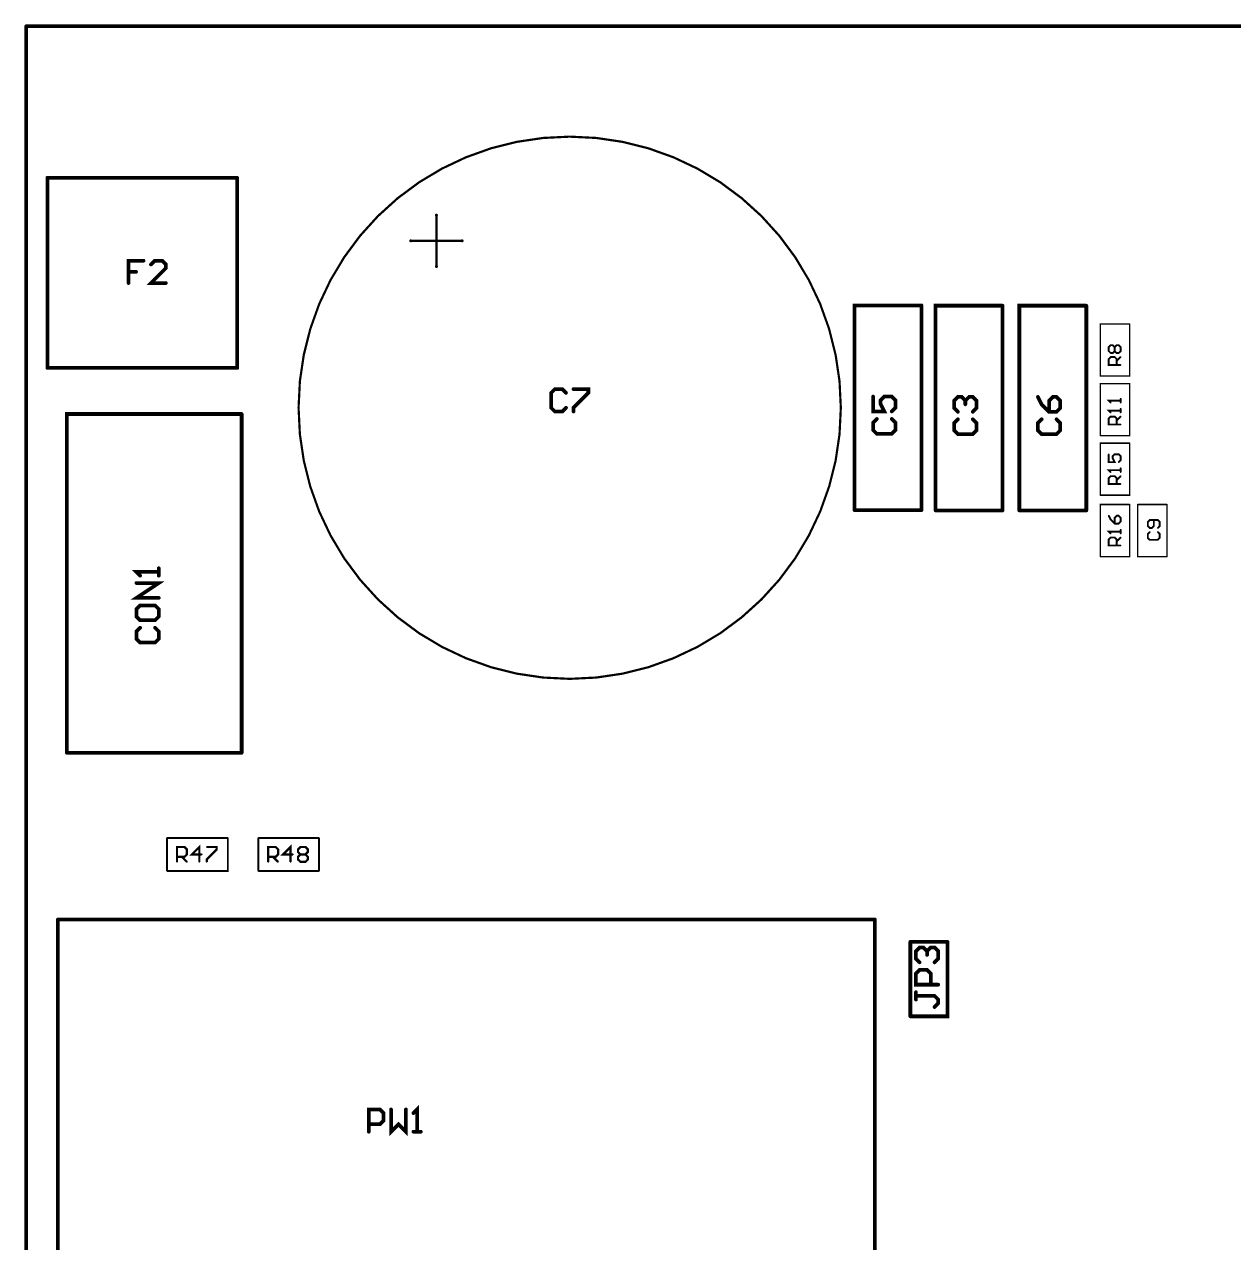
# Model space of a CAD drawing. Extents: x -4.2 to 14.8, y -3.5 to 8.8.
# Drawn here: x -0.00024 to 0.003009, y 0.003932 to 0.007205 of the extents above; entities that cross this region are included whole.
import ezdxf

# ---------------------------------------------------------------- set-up
doc = ezdxf.new("R2010")
doc.units = 0
doc.layers.add('2D_LINE_00', color=1, linetype='CONTINUOUS')

# ---------------------------------------------------------------- blocks, each defined once
blk = doc.blocks.new('SMOOTH_0$00001')
at = {"const_width": 0.00000499}
blk.add_lwpolyline([(-0.0000025, 0, 1), (0.0000025, 0, 1)], format="xyb", close=True, dxfattribs=at)
blk = doc.blocks.new('DRAWING_83')
at = {"layer": '2D_LINE_00', "const_width": 0.00001}
blk.add_lwpolyline([(0, 0), (0, 0.001195)], dxfattribs=at)
at = {"layer": '2D_LINE_00'}
for p in [(0, 0.001195), (0, 0)]:
    blk.add_blockref('SMOOTH_0$00001', p, dxfattribs=at)
blk = doc.blocks.new('DRAWING_84')
at = {"layer": '2D_LINE_00', "const_width": 0.00001}
blk.add_lwpolyline([(0, 0), (0.002195, 0), (0.002195, 0.001195)], dxfattribs=at)
at = {"layer": '2D_LINE_00'}
for p in [(0.002195, 0.001195), (0, 0), (0.002195, 0)]:
    blk.add_blockref('SMOOTH_0$00001', p, dxfattribs=at)
blk = doc.blocks.new('DRAWING_85')
at = {"layer": '2D_LINE_00', "const_width": 0.00001}
blk.add_lwpolyline([(0, 0), (0.002195, 0)], dxfattribs=at)
at = {"layer": '2D_LINE_00'}
for p in [(0, 0), (0.002195, 0)]:
    blk.add_blockref('SMOOTH_0$00001', p, dxfattribs=at)
blk = doc.blocks.new('DRAWING_114')
at = {"layer": '2D_LINE_00', "const_width": 0.00001}
blk.add_lwpolyline([(0, 0), (0, 0.00091)], dxfattribs=at)
at = {"layer": '2D_LINE_00'}
for p in [(0, 0.00091), (0, 0)]:
    blk.add_blockref('SMOOTH_0$00001', p, dxfattribs=at)
blk = doc.blocks.new('DRAWING_115')
at = {"layer": '2D_LINE_00', "const_width": 0.00001}
blk.add_lwpolyline([(0, 0), (0.00047, 0)], dxfattribs=at)
at = {"layer": '2D_LINE_00'}
for p in [(0, 0), (0.00047, 0)]:
    blk.add_blockref('SMOOTH_0$00001', p, dxfattribs=at)
blk = doc.blocks.new('DRAWING_116')
at = {"layer": '2D_LINE_00', "const_width": 0.00001}
blk.add_lwpolyline([(0, 0), (0, 0.00004), (0, 0.00091), (0.000035, 0.00091), (0.00047, 0.00091)], dxfattribs=at)
at = {"layer": '2D_LINE_00'}
for p in [(0, 0.00004), (0, 0)]:
    blk.add_blockref('SMOOTH_0$00001', p, dxfattribs=at)
blk = doc.blocks.new('DRAWING_129')
at = {"layer": '2D_LINE_00', "const_width": 0.00001}
blk.add_lwpolyline([(0, 0), (0, 0.00055), (0.00018, 0.00055)], dxfattribs=at)
at = {"layer": '2D_LINE_00'}
for p in [(0, 0.00055), (0.00018, 0.00055), (0, 0)]:
    blk.add_blockref('SMOOTH_0$00001', p, dxfattribs=at)
blk = doc.blocks.new('DRAWING_130')
at = {"layer": '2D_LINE_00', "const_width": 0.00001}
blk.add_lwpolyline([(0, 0), (0, 0.00055)], dxfattribs=at)
at = {"layer": '2D_LINE_00'}
for p in [(0, 0.00055), (0, 0)]:
    blk.add_blockref('SMOOTH_0$00001', p, dxfattribs=at)
blk = doc.blocks.new('DRAWING_131')
at = {"layer": '2D_LINE_00', "const_width": 0.00001}
blk.add_lwpolyline([(0, 0), (0.00018, 0)], dxfattribs=at)
at = {"layer": '2D_LINE_00'}
for p in [(0, 0), (0.00018, 0)]:
    blk.add_blockref('SMOOTH_0$00001', p, dxfattribs=at)
blk = doc.blocks.new('DRAWING_160')
at = {"layer": '2D_LINE_00', "const_width": 0.00001}
blk.add_lwpolyline([(0, 0), (0, 0.00055), (0.00018, 0.00055)], dxfattribs=at)
at = {"layer": '2D_LINE_00'}
for p in [(0, 0.00055), (0.00018, 0.00055), (0, 0)]:
    blk.add_blockref('SMOOTH_0$00001', p, dxfattribs=at)
blk = doc.blocks.new('DRAWING_161')
at = {"layer": '2D_LINE_00', "const_width": 0.00001}
blk.add_lwpolyline([(0, 0), (0, 0.00055)], dxfattribs=at)
at = {"layer": '2D_LINE_00'}
for p in [(0, 0.00055), (0, 0)]:
    blk.add_blockref('SMOOTH_0$00001', p, dxfattribs=at)
blk = doc.blocks.new('DRAWING_162')
at = {"layer": '2D_LINE_00', "const_width": 0.00001}
blk.add_lwpolyline([(0, 0), (0.00018, 0)], dxfattribs=at)
at = {"layer": '2D_LINE_00'}
for p in [(0, 0), (0.00018, 0)]:
    blk.add_blockref('SMOOTH_0$00001', p, dxfattribs=at)
blk = doc.blocks.new('DRAWING_163')
at = {"layer": '2D_LINE_00', "const_width": 0.00001}
blk.add_lwpolyline([(0, 0), (0, 0.00055), (0.00018, 0.00055)], dxfattribs=at)
at = {"layer": '2D_LINE_00'}
for p in [(0, 0.00055), (0.00018, 0.00055), (0, 0)]:
    blk.add_blockref('SMOOTH_0$00001', p, dxfattribs=at)
blk = doc.blocks.new('DRAWING_164')
at = {"layer": '2D_LINE_00', "const_width": 0.00001}
blk.add_lwpolyline([(0, 0), (0, 0.00055)], dxfattribs=at)
at = {"layer": '2D_LINE_00'}
for p in [(0, 0.00055), (0, 0)]:
    blk.add_blockref('SMOOTH_0$00001', p, dxfattribs=at)
blk = doc.blocks.new('DRAWING_165')
at = {"layer": '2D_LINE_00', "const_width": 0.00001}
blk.add_lwpolyline([(0, 0), (0.00018, 0)], dxfattribs=at)
at = {"layer": '2D_LINE_00'}
for p in [(0, 0), (0.00018, 0)]:
    blk.add_blockref('SMOOTH_0$00001', p, dxfattribs=at)
blk = doc.blocks.new('DRAWING_193')
at = {"layer": '2D_LINE_00', "const_width": 0.00001}
blk.add_lwpolyline([(0, 0), (0, 0.00051)], dxfattribs=at)
at = {"layer": '2D_LINE_00'}
for p in [(0, 0.00051), (0, 0)]:
    blk.add_blockref('SMOOTH_0$00001', p, dxfattribs=at)
blk = doc.blocks.new('DRAWING_194')
at = {"layer": '2D_LINE_00', "const_width": 0.00001}
blk.add_lwpolyline([(0, 0), (0.000001, -0.000001)], dxfattribs=at)
at = {"layer": '2D_LINE_00'}
for p in [(0, 0), (0.000001, -0.000001)]:
    blk.add_blockref('SMOOTH_0$00001', p, dxfattribs=at)
blk = doc.blocks.new('DRAWING_195')
at = {"layer": '2D_LINE_00', "const_width": 0.00001}
blk.add_lwpolyline([(0, 0), (0.000509, 0)], dxfattribs=at)
at = {"layer": '2D_LINE_00'}
for p in [(0, 0), (0.000509, 0)]:
    blk.add_blockref('SMOOTH_0$00001', p, dxfattribs=at)
blk = doc.blocks.new('DRAWING_196')
at = {"layer": '2D_LINE_00', "const_width": 0.00001}
blk.add_lwpolyline([(0, 0), (0, 0.000511)], dxfattribs=at)
at = {"layer": '2D_LINE_00'}
for p in [(0, 0.000511), (0, 0)]:
    blk.add_blockref('SMOOTH_0$00001', p, dxfattribs=at)
blk = doc.blocks.new('DRAWING_197')
at = {"layer": '2D_LINE_00', "const_width": 0.00001}
blk.add_lwpolyline([(0, 0), (0.00051, 0)], dxfattribs=at)
at = {"layer": '2D_LINE_00'}
for p in [(0, 0), (0.00051, 0)]:
    blk.add_blockref('SMOOTH_0$00001', p, dxfattribs=at)
blk = doc.blocks.new('DRAWING_201')
at = {"layer": '2D_LINE_00', "const_width": 0.00001}
blk.add_lwpolyline([(0, 0), (0.0001, 0)], dxfattribs=at)
at = {"layer": '2D_LINE_00'}
for p in [(0, 0), (0.0001, 0)]:
    blk.add_blockref('SMOOTH_0$00001', p, dxfattribs=at)
blk = doc.blocks.new('DRAWING_202')
at = {"layer": '2D_LINE_00', "const_width": 0.00001}
blk.add_lwpolyline([(0, 0), (0, 0.0002)], dxfattribs=at)
at = {"layer": '2D_LINE_00'}
for p in [(0, 0.0002), (0, 0)]:
    blk.add_blockref('SMOOTH_0$00001', p, dxfattribs=at)
blk = doc.blocks.new('DRAWING_203')
at = {"layer": '2D_LINE_00', "const_width": 0.00001}
blk.add_lwpolyline([(0, 0), (0.0001, 0), (0.0001, 0.0002)], dxfattribs=at)
at = {"layer": '2D_LINE_00'}
for p in [(0.0001, 0.0002), (0, 0), (0.0001, 0)]:
    blk.add_blockref('SMOOTH_0$00001', p, dxfattribs=at)
blk = doc.blocks.new('DRAWING_309')
at = {"layer": '2D_LINE_00', "const_width": 0.00001}
blk.add_lwpolyline([(0, 0), (0.01123, 0)], dxfattribs=at)
at = {"layer": '2D_LINE_00'}
blk.add_blockref('SMOOTH_0$00001', (0, 0), dxfattribs=at)
blk = doc.blocks.new('DRAWING_310')
at = {"layer": '2D_LINE_00', "const_width": 0.00001}
blk.add_lwpolyline([(0, 0), (0, 0.0074)], dxfattribs=at)
at = {"layer": '2D_LINE_00'}
blk.add_blockref('SMOOTH_0$00001', (0, 0.0074), dxfattribs=at)
blk = doc.blocks.new('DRAWING_356')
at = {"layer": '2D_LINE_00', "const_width": 0.00001}
blk.add_lwpolyline([(0, 0), (0, 0.00006), (0.00003, 0.00006), (0.00004, 0.00005), (0.00004, 0.00003), (0.00003, 0.00002), (0, 0.00002)], dxfattribs=at)
at = {"layer": '2D_LINE_00'}
for p in [(0, 0.00006), (0.00003, 0.00006), (0.00004, 0.00005), (0.00004, 0.00003), (0, 0.00002), (0, 0), (0.00003, 0.00002)]:
    blk.add_blockref('SMOOTH_0$00001', p, dxfattribs=at)
blk = doc.blocks.new('DRAWING_357')
at = {"layer": '2D_LINE_00', "const_width": 0.00001}
blk.add_lwpolyline([(0, 0), (0, -0.00006), (0.00002, -0.00004), (0.00004, -0.00006), (0.00004, 0)], dxfattribs=at)
at = {"layer": '2D_LINE_00'}
for p in [(0, 0), (0.00004, 0), (0, -0.00006), (0.00002, -0.00004), (0.00004, -0.00006)]:
    blk.add_blockref('SMOOTH_0$00001', p, dxfattribs=at)
blk = doc.blocks.new('DRAWING_358')
at = {"layer": '2D_LINE_00', "const_width": 0.00001}
blk.add_lwpolyline([(0, 0), (0.00002, 0), (0.00001, 0), (0.00001, 0.00006), (0, 0.00005)], dxfattribs=at)
at = {"layer": '2D_LINE_00'}
for p in [(0, 0.00005), (0.00001, 0.00006), (0, 0), (0.00001, 0), (0.00002, 0)]:
    blk.add_blockref('SMOOTH_0$00001', p, dxfattribs=at)
blk = doc.blocks.new('DRAWING_381')
at = {"layer": '2D_LINE_00', "const_width": 0.00001}
blk.add_lwpolyline([(0, 0), (-0.00001, -0.00001), (-0.00001, -0.00003), (0, -0.00004), (0.00004, -0.00004), (0.00005, -0.00003), (0.00005, -0.00001), (0.00004, 0)], dxfattribs=at)
at = {"layer": '2D_LINE_00'}
for p in [(0, 0), (0.00004, 0), (-0.00001, -0.00001), (-0.00001, -0.00003), (0.00005, -0.00001), (0.00005, -0.00003), (0, -0.00004), (0.00004, -0.00004)]:
    blk.add_blockref('SMOOTH_0$00001', p, dxfattribs=at)
blk = doc.blocks.new('DRAWING_382')
at = {"layer": '2D_LINE_00', "const_width": 0.00001}
blk.add_lwpolyline([(0, 0), (0, -0.00002), (0.00001, -0.00003), (0.00005, -0.00003), (0.00006, -0.00002), (0.00006, 0), (0.00005, 0.00001), (0.00001, 0.00001), (0, 0)], dxfattribs=at)
at = {"layer": '2D_LINE_00'}
for p in [(0, 0), (0, 0), (0.00001, 0.00001), (0.00005, 0.00001), (0.00006, 0), (0, -0.00002), (0.00001, -0.00003), (0.00005, -0.00003), (0.00006, -0.00002)]:
    blk.add_blockref('SMOOTH_0$00001', p, dxfattribs=at)
blk = doc.blocks.new('DRAWING_383')
at = {"layer": '2D_LINE_00', "const_width": 0.00001}
blk.add_lwpolyline([(0, 0), (-0.00006, 0), (0, 0.00004), (-0.00006, 0.00004)], dxfattribs=at)
at = {"layer": '2D_LINE_00'}
for p in [(-0.00006, 0.00004), (0, 0.00004), (-0.00006, 0), (0, 0)]:
    blk.add_blockref('SMOOTH_0$00001', p, dxfattribs=at)
blk = doc.blocks.new('DRAWING_384')
at = {"layer": '2D_LINE_00', "const_width": 0.00001}
blk.add_lwpolyline([(0, 0), (0, 0.00002), (0, 0.00001), (-0.00006, 0.00001), (-0.00005, 0)], dxfattribs=at)
at = {"layer": '2D_LINE_00'}
for p in [(-0.00006, 0.00001), (-0.00005, 0), (0, 0.00002), (0, 0.00001), (0, 0)]:
    blk.add_blockref('SMOOTH_0$00001', p, dxfattribs=at)
blk = doc.blocks.new('DRAWING_394')
at = {"layer": '2D_LINE_00', "const_width": 0.00001}
blk.add_lwpolyline([(0, 0), (-0.00001, 0.00001), (-0.00003, 0.00001), (-0.00004, 0), (-0.00004, -0.00004), (-0.00003, -0.00005), (-0.00001, -0.00005), (0, -0.00004)], dxfattribs=at)
at = {"layer": '2D_LINE_00'}
for p in [(-0.00004, 0), (-0.00003, 0.00001), (-0.00001, 0.00001), (0, 0), (-0.00004, -0.00004), (-0.00003, -0.00005), (-0.00001, -0.00005), (0, -0.00004)]:
    blk.add_blockref('SMOOTH_0$00001', p, dxfattribs=at)
blk = doc.blocks.new('DRAWING_395')
at = {"layer": '2D_LINE_00', "const_width": 0.00001}
blk.add_lwpolyline([(0, 0), (0.00004, 0), (0.00004, -0.00001), (0, -0.00005), (0, -0.00006)], dxfattribs=at)
at = {"layer": '2D_LINE_00'}
for p in [(0, 0), (0.00004, 0), (0.00004, -0.00001), (0, -0.00005), (0, -0.00006)]:
    blk.add_blockref('SMOOTH_0$00001', p, dxfattribs=at)
blk = doc.blocks.new('DRAWING_396')
at = {"layer": '2D_LINE_00', "const_width": 0.00001}
blk.add_lwpolyline([(0, 0), (-0.00001, -0.00001), (-0.00001, -0.00003), (0, -0.00004), (0.00004, -0.00004), (0.00005, -0.00003), (0.00005, -0.00001), (0.00004, 0)], dxfattribs=at)
at = {"layer": '2D_LINE_00'}
for p in [(0, 0), (0.00004, 0), (-0.00001, -0.00001), (-0.00001, -0.00003), (0.00005, -0.00001), (0.00005, -0.00003), (0, -0.00004), (0.00004, -0.00004)]:
    blk.add_blockref('SMOOTH_0$00001', p, dxfattribs=at)
blk = doc.blocks.new('DRAWING_397')
at = {"layer": '2D_LINE_00', "const_width": 0.00001}
blk.add_lwpolyline([(0, 0), (-0.00001, 0.00001), (-0.00001, 0.00003), (0, 0.00004), (0.00001, 0.00004), (0.00002, 0.00003), (0.00002, 0.00002), (0.00002, 0.00003), (0.00003, 0.00004), (0.00004, 0.00004), (0.00005, 0.00003), (0.00005, 0.00001), (0.00004, 0)], dxfattribs=at)
at = {"layer": '2D_LINE_00'}
for p in [(-0.00001, 0.00003), (0, 0.00004), (0.00001, 0.00004), (0.00002, 0.00003), (0.00002, 0.00003), (0.00003, 0.00004), (0.00004, 0.00004), (0.00005, 0.00003), (-0.00001, 0.00001), (0, 0), (0.00002, 0.00002), (0.00004, 0), (0.00005, 0.00001)]:
    blk.add_blockref('SMOOTH_0$00001', p, dxfattribs=at)
blk = doc.blocks.new('DRAWING_424')
at = {"layer": '2D_LINE_00', "const_width": 0.00001}
blk.add_lwpolyline([(0, 0), (-0.00001, -0.00001), (-0.00001, -0.00003), (0, -0.00004), (0.00004, -0.00004), (0.00005, -0.00003), (0.00005, -0.00001), (0.00004, 0)], dxfattribs=at)
at = {"layer": '2D_LINE_00'}
for p in [(0, 0), (0.00004, 0), (-0.00001, -0.00001), (-0.00001, -0.00003), (0.00005, -0.00001), (0.00005, -0.00003), (0, -0.00004), (0.00004, -0.00004)]:
    blk.add_blockref('SMOOTH_0$00001', p, dxfattribs=at)
blk = doc.blocks.new('DRAWING_425')
at = {"layer": '2D_LINE_00', "const_width": 0.00001}
blk.add_lwpolyline([(0, 0), (0.00001, -0.00002), (0.00003, -0.00004), (0.00005, -0.00004), (0.00006, -0.00003), (0.00006, -0.00001), (0.00005, 0), (0.00004, 0), (0.00003, -0.00001), (0.00003, -0.00004)], dxfattribs=at)
at = {"layer": '2D_LINE_00'}
for p in [(0, 0), (0.00004, 0), (0.00005, 0), (0.00001, -0.00002), (0.00003, -0.00001), (0.00006, -0.00001), (0.00006, -0.00003), (0.00003, -0.00004), (0.00003, -0.00004), (0.00005, -0.00004)]:
    blk.add_blockref('SMOOTH_0$00001', p, dxfattribs=at)
blk = doc.blocks.new('DRAWING_426')
at = {"layer": '2D_LINE_00', "const_width": 0.00001}
blk.add_lwpolyline([(0, 0), (-0.00001, -0.00001), (-0.00001, -0.00003), (0, -0.00004), (0.00004, -0.00004), (0.00005, -0.00003), (0.00005, -0.00001), (0.00004, 0)], dxfattribs=at)
at = {"layer": '2D_LINE_00'}
for p in [(0, 0), (0.00004, 0), (-0.00001, -0.00001), (-0.00001, -0.00003), (0.00005, -0.00001), (0.00005, -0.00003), (0, -0.00004), (0.00004, -0.00004)]:
    blk.add_blockref('SMOOTH_0$00001', p, dxfattribs=at)
blk = doc.blocks.new('DRAWING_427')
at = {"layer": '2D_LINE_00', "const_width": 0.00001}
blk.add_lwpolyline([(0, 0), (0, -0.00004), (0.00003, -0.00004), (0.00002, -0.00002), (0.00002, -0.00001), (0.00003, 0), (0.00005, 0), (0.00006, -0.00001), (0.00006, -0.00003), (0.00005, -0.00004)], dxfattribs=at)
at = {"layer": '2D_LINE_00'}
for p in [(0, 0), (0.00003, 0), (0.00005, 0), (0.00002, -0.00001), (0.00002, -0.00002), (0.00006, -0.00001), (0.00006, -0.00003), (0, -0.00004), (0.00003, -0.00004), (0.00005, -0.00004)]:
    blk.add_blockref('SMOOTH_0$00001', p, dxfattribs=at)
blk = doc.blocks.new('DRAWING_445')
at = {"layer": '2D_LINE_00', "const_width": 0.00001}
blk.add_lwpolyline([(0, 0), (-0.00004, 0), (-0.00004, -0.00003), (-0.00002, -0.00003), (-0.00004, -0.00003), (-0.00004, -0.00006)], dxfattribs=at)
at = {"layer": '2D_LINE_00'}
for p in [(-0.00004, 0), (0, 0), (-0.00004, -0.00003), (-0.00004, -0.00003), (-0.00002, -0.00003), (-0.00004, -0.00006)]:
    blk.add_blockref('SMOOTH_0$00001', p, dxfattribs=at)
blk = doc.blocks.new('DRAWING_446')
at = {"layer": '2D_LINE_00', "const_width": 0.00001}
blk.add_lwpolyline([(0, 0), (-0.00004, 0), (0, 0.00004), (0, 0.00005), (-0.00001, 0.00006), (-0.00003, 0.00006), (-0.00004, 0.00005)], dxfattribs=at)
at = {"layer": '2D_LINE_00'}
for p in [(-0.00004, 0.00005), (-0.00003, 0.00006), (-0.00001, 0.00006), (0, 0.00005), (0, 0.00004), (-0.00004, 0), (0, 0)]:
    blk.add_blockref('SMOOTH_0$00001', p, dxfattribs=at)
blk = doc.blocks.new('DRAWING_450')
at = {"layer": '2D_LINE_00', "const_width": 0.00001}
blk.add_lwpolyline([(0, 0), (0, -0.00002), (0, -0.00001), (0.00005, -0.00001), (0.00006, -0.00002), (0.00006, -0.00003), (0.00005, -0.00004)], dxfattribs=at)
at = {"layer": '2D_LINE_00'}
for p in [(0, 0), (0, -0.00001), (0, -0.00002), (0.00005, -0.00001), (0.00006, -0.00002), (0.00006, -0.00003), (0.00005, -0.00004)]:
    blk.add_blockref('SMOOTH_0$00001', p, dxfattribs=at)
blk = doc.blocks.new('DRAWING_451')
at = {"layer": '2D_LINE_00', "const_width": 0.00001}
blk.add_lwpolyline([(0, 0), (-0.00006, 0), (-0.00006, 0.00003), (-0.00005, 0.00004), (-0.00003, 0.00004), (-0.00002, 0.00003), (-0.00002, 0)], dxfattribs=at)
at = {"layer": '2D_LINE_00'}
for p in [(-0.00006, 0.00003), (-0.00005, 0.00004), (-0.00003, 0.00004), (-0.00002, 0.00003), (-0.00006, 0), (-0.00002, 0), (0, 0)]:
    blk.add_blockref('SMOOTH_0$00001', p, dxfattribs=at)
blk = doc.blocks.new('DRAWING_452')
at = {"layer": '2D_LINE_00', "const_width": 0.00001}
blk.add_lwpolyline([(0, 0), (-0.00001, 0.00001), (-0.00001, 0.00003), (0, 0.00004), (0.00001, 0.00004), (0.00002, 0.00003), (0.00002, 0.00002), (0.00002, 0.00003), (0.00003, 0.00004), (0.00004, 0.00004), (0.00005, 0.00003), (0.00005, 0.00001), (0.00004, 0)], dxfattribs=at)
at = {"layer": '2D_LINE_00'}
for p in [(-0.00001, 0.00003), (0, 0.00004), (0.00001, 0.00004), (0.00002, 0.00003), (0.00002, 0.00003), (0.00003, 0.00004), (0.00004, 0.00004), (0.00005, 0.00003), (-0.00001, 0.00001), (0, 0), (0.00002, 0.00002), (0.00004, 0), (0.00005, 0.00001)]:
    blk.add_blockref('SMOOTH_0$00001', p, dxfattribs=at)
blk = doc.blocks.new('DRAWING_579')
at = {"layer": '2D_LINE_00', "const_width": 0.00000591}
blk.add_lwpolyline([(0, 0, 1), (0.0014567, 0, 1)], format="xyb", close=True, dxfattribs=at)
blk = doc.blocks.new('SMOOTH_0$000007874')
at = {"const_width": 0.00000394}
blk.add_lwpolyline([(-0.000002, 0, 1), (0.000002, 0, 1)], format="xyb", close=True, dxfattribs=at)
blk = doc.blocks.new('DRAWING_580')
at = {"layer": '2D_LINE_00', "const_width": 0.00000591}
blk.add_lwpolyline([(0, 0), (0.0001378, 0)], dxfattribs=at)
at = {"layer": '2D_LINE_00'}
for p in [(0, 0), (0.0001378, 0)]:
    blk.add_blockref('SMOOTH_0$000007874', p, dxfattribs=at)
blk = doc.blocks.new('DRAWING_581')
at = {"layer": '2D_LINE_00', "const_width": 0.00000591}
blk.add_lwpolyline([(0, 0), (0, 0.0001378)], dxfattribs=at)
at = {"layer": '2D_LINE_00'}
for p in [(0, 0.0001378), (0, 0)]:
    blk.add_blockref('SMOOTH_0$000007874', p, dxfattribs=at)
blk = doc.blocks.new('SMOOTH_0$000003937')
at = {"const_width": 0.00000197}
blk.add_lwpolyline([(-0.000001, 0, 1), (0.000001, 0, 1)], format="xyb", close=True, dxfattribs=at)
blk = doc.blocks.new('DRAWING_851')
at = {"layer": '2D_LINE_00', "const_width": 0.00000394}
blk.add_lwpolyline([(0, 0), (0.0000787, 0)], dxfattribs=at)
at = {"layer": '2D_LINE_00'}
for p in [(0, 0), (0.0000787, 0)]:
    blk.add_blockref('SMOOTH_0$000003937', p, dxfattribs=at)
blk = doc.blocks.new('DRAWING_852')
at = {"layer": '2D_LINE_00', "const_width": 0.00000394}
blk.add_lwpolyline([(0, 0), (0, 0.0001397)], dxfattribs=at)
at = {"layer": '2D_LINE_00'}
for p in [(0, 0.0001397), (0, 0)]:
    blk.add_blockref('SMOOTH_0$000003937', p, dxfattribs=at)
blk = doc.blocks.new('DRAWING_853')
at = {"layer": '2D_LINE_00', "const_width": 0.00000394}
blk.add_lwpolyline([(0, 0), (0, 0.0001397)], dxfattribs=at)
at = {"layer": '2D_LINE_00'}
for p in [(0, 0.0001397), (0, 0)]:
    blk.add_blockref('SMOOTH_0$000003937', p, dxfattribs=at)
blk = doc.blocks.new('DRAWING_854')
at = {"layer": '2D_LINE_00', "const_width": 0.00000394}
blk.add_lwpolyline([(0, 0), (0.0000787, 0)], dxfattribs=at)
at = {"layer": '2D_LINE_00'}
for p in [(0, 0), (0.0000787, 0)]:
    blk.add_blockref('SMOOTH_0$000003937', p, dxfattribs=at)
blk = doc.blocks.new('DRAWING_1124')
at = {"layer": '2D_LINE_00', "const_width": 0.00000394}
blk.add_lwpolyline([(0, 0), (0.0000787, 0), (0.0000787, 0.0001397)], dxfattribs=at)
at = {"layer": '2D_LINE_00'}
for p in [(0.0000787, 0.0001397), (0, 0), (0.0000787, 0)]:
    blk.add_blockref('SMOOTH_0$000003937', p, dxfattribs=at)
blk = doc.blocks.new('DRAWING_1125')
at = {"layer": '2D_LINE_00', "const_width": 0.00000394}
blk.add_lwpolyline([(0, 0), (0, 0.0001397), (0.0000787, 0.0001397)], dxfattribs=at)
at = {"layer": '2D_LINE_00'}
for p in [(0, 0.0001397), (0.0000787, 0.0001397), (0, 0)]:
    blk.add_blockref('SMOOTH_0$000003937', p, dxfattribs=at)
blk = doc.blocks.new('DRAWING_1126')
at = {"layer": '2D_LINE_00', "const_width": 0.00000394}
blk.add_lwpolyline([(0, 0), (0.0000787, 0), (0.0000787, 0.0001397)], dxfattribs=at)
at = {"layer": '2D_LINE_00'}
for p in [(0.0000787, 0.0001397), (0, 0), (0.0000787, 0)]:
    blk.add_blockref('SMOOTH_0$000003937', p, dxfattribs=at)
blk = doc.blocks.new('DRAWING_1127')
at = {"layer": '2D_LINE_00', "const_width": 0.00000394}
blk.add_lwpolyline([(0, 0), (0, 0.0001397), (0.0000787, 0.0001397)], dxfattribs=at)
at = {"layer": '2D_LINE_00'}
for p in [(0, 0.0001397), (0.0000787, 0.0001397), (0, 0)]:
    blk.add_blockref('SMOOTH_0$000003937', p, dxfattribs=at)
blk = doc.blocks.new('DRAWING_1128')
at = {"layer": '2D_LINE_00', "const_width": 0.00000394}
blk.add_lwpolyline([(0, 0), (0.0000787, 0)], dxfattribs=at)
at = {"layer": '2D_LINE_00'}
for p in [(0, 0), (0.0000787, 0)]:
    blk.add_blockref('SMOOTH_0$000003937', p, dxfattribs=at)
blk = doc.blocks.new('DRAWING_1129')
at = {"layer": '2D_LINE_00', "const_width": 0.00000394}
blk.add_lwpolyline([(0, 0), (0, 0.0001398)], dxfattribs=at)
at = {"layer": '2D_LINE_00'}
for p in [(0, 0.0001398), (0, 0)]:
    blk.add_blockref('SMOOTH_0$000003937', p, dxfattribs=at)
blk = doc.blocks.new('DRAWING_1130')
at = {"layer": '2D_LINE_00', "const_width": 0.00000394}
blk.add_lwpolyline([(0, 0), (0, 0.0001398)], dxfattribs=at)
at = {"layer": '2D_LINE_00'}
for p in [(0, 0.0001398), (0, 0)]:
    blk.add_blockref('SMOOTH_0$000003937', p, dxfattribs=at)
blk = doc.blocks.new('DRAWING_1131')
at = {"layer": '2D_LINE_00', "const_width": 0.00000394}
blk.add_lwpolyline([(0, 0), (0.0000787, 0)], dxfattribs=at)
at = {"layer": '2D_LINE_00'}
for p in [(0, 0), (0.0000787, 0)]:
    blk.add_blockref('SMOOTH_0$000003937', p, dxfattribs=at)
blk = doc.blocks.new('DRAWING_1132')
at = {"layer": '2D_LINE_00', "const_width": 0.00000394}
blk.add_lwpolyline([(0, 0), (0.0000787, 0), (0.0000787, 0.0001398)], dxfattribs=at)
at = {"layer": '2D_LINE_00'}
for p in [(0.0000787, 0.0001398), (0, 0), (0.0000787, 0)]:
    blk.add_blockref('SMOOTH_0$000003937', p, dxfattribs=at)
blk = doc.blocks.new('DRAWING_1133')
at = {"layer": '2D_LINE_00', "const_width": 0.00000394}
blk.add_lwpolyline([(0, 0), (0, 0.0001398), (0.0000787, 0.0001398)], dxfattribs=at)
at = {"layer": '2D_LINE_00'}
for p in [(0, 0.0001398), (0.0000787, 0.0001398), (0, 0)]:
    blk.add_blockref('SMOOTH_0$000003937', p, dxfattribs=at)
blk = doc.blocks.new('DRAWING_1384')
at = {"layer": '2D_LINE_00', "const_width": 0.00000601}
blk.add_lwpolyline([(0, 0), (0, 0.00004), (0.00002, 0.00004), (0.0000266, 0.0000333), (0.0000266, 0.00002), (0.00002, 0.0000133), (0, 0.0000133)], dxfattribs=at)
at = {"layer": '2D_LINE_00'}
for p in [(0, 0.00004), (0.00002, 0.00004), (0.0000266, 0.0000333), (0, 0.0000133), (0, 0), (0.00002, 0.0000133), (0.0000266, 0.00002)]:
    blk.add_blockref('SMOOTH_0$000003937', p, dxfattribs=at)
blk = doc.blocks.new('DRAWING_1385')
at = {"layer": '2D_LINE_00', "const_width": 0.00000601}
blk.add_lwpolyline([(0, 0), (0.0000133, -0.0000133)], dxfattribs=at)
at = {"layer": '2D_LINE_00'}
for p in [(0, 0), (0.0000133, -0.0000133)]:
    blk.add_blockref('SMOOTH_0$000003937', p, dxfattribs=at)
blk = doc.blocks.new('DRAWING_1386')
at = {"layer": '2D_LINE_00', "const_width": 0.00000601}
blk.add_lwpolyline([(0, 0), (0, 0.00004), (-0.00002, 0.00002), (0.0000066, 0.00002)], dxfattribs=at)
at = {"layer": '2D_LINE_00'}
for p in [(0, 0.00004), (-0.00002, 0.00002), (0, 0), (0.0000066, 0.00002)]:
    blk.add_blockref('SMOOTH_0$000003937', p, dxfattribs=at)
blk = doc.blocks.new('DRAWING_1387')
at = {"layer": '2D_LINE_00', "const_width": 0.00000601}
blk.add_lwpolyline([(0, 0), (0.0000067, 0.0000067), (0.00002, 0.0000067), (0.0000267, 0), (0.0000267, -0.0000067), (0.00002, -0.0000133), (0.0000267, -0.00002), (0.0000267, -0.0000267), (0.00002, -0.0000333), (0.0000067, -0.0000333), (0, -0.0000267), (0, -0.00002), (0.0000067, -0.0000133), (0, -0.0000067), (0, 0)], dxfattribs=at)
at = {"layer": '2D_LINE_00'}
for p in [(0, 0), (0, 0), (0.0000067, 0.0000067), (0.00002, 0.0000067), (0.0000267, 0), (0, -0.0000067), (0, -0.00002), (0, -0.0000267), (0.0000067, -0.0000133), (0.0000067, -0.0000333), (0.00002, -0.0000133), (0.00002, -0.0000333), (0.0000267, -0.0000067), (0.0000267, -0.00002), (0.0000267, -0.0000267)]:
    blk.add_blockref('SMOOTH_0$000003937', p, dxfattribs=at)
blk = doc.blocks.new('DRAWING_1388')
at = {"layer": '2D_LINE_00', "const_width": 0.00000601}
blk.add_lwpolyline([(0, 0), (0.0000133, 0)], dxfattribs=at)
at = {"layer": '2D_LINE_00'}
for p in [(0, 0), (0.0000133, 0)]:
    blk.add_blockref('SMOOTH_0$000003937', p, dxfattribs=at)
blk = doc.blocks.new('DRAWING_1389')
at = {"layer": '2D_LINE_00', "const_width": 0.00000601}
blk.add_lwpolyline([(0, 0), (0, 0.00004), (0.00002, 0.00004), (0.0000267, 0.0000333), (0.0000267, 0.00002), (0.00002, 0.0000133), (0, 0.0000133)], dxfattribs=at)
at = {"layer": '2D_LINE_00'}
for p in [(0, 0.00004), (0.00002, 0.00004), (0.0000267, 0.0000333), (0, 0.0000133), (0, 0), (0.00002, 0.0000133), (0.0000267, 0.00002)]:
    blk.add_blockref('SMOOTH_0$000003937', p, dxfattribs=at)
blk = doc.blocks.new('DRAWING_1390')
at = {"layer": '2D_LINE_00', "const_width": 0.00000601}
blk.add_lwpolyline([(0, 0), (0.0000133, -0.0000133)], dxfattribs=at)
at = {"layer": '2D_LINE_00'}
for p in [(0, 0), (0.0000133, -0.0000133)]:
    blk.add_blockref('SMOOTH_0$000003937', p, dxfattribs=at)
blk = doc.blocks.new('DRAWING_1391')
at = {"layer": '2D_LINE_00', "const_width": 0.00000601}
blk.add_lwpolyline([(0, 0), (0, 0.00004), (-0.00002, 0.00002), (0.0000067, 0.00002)], dxfattribs=at)
at = {"layer": '2D_LINE_00'}
for p in [(0, 0.00004), (-0.00002, 0.00002), (0, 0), (0.0000067, 0.00002)]:
    blk.add_blockref('SMOOTH_0$000003937', p, dxfattribs=at)
blk = doc.blocks.new('DRAWING_1392')
at = {"layer": '2D_LINE_00', "const_width": 0.00000601}
blk.add_lwpolyline([(0, 0), (0.0000267, 0), (0.0000267, -0.0000067), (0, -0.0000333), (0, -0.00004)], dxfattribs=at)
at = {"layer": '2D_LINE_00'}
for p in [(0, 0), (0.0000267, 0), (0, -0.0000333), (0.0000267, -0.0000067), (0, -0.00004)]:
    blk.add_blockref('SMOOTH_0$000003937', p, dxfattribs=at)
blk = doc.blocks.new('DRAWING_2076')
at = {"layer": '2D_LINE_00', "const_width": 0.00000501}
blk.add_lwpolyline([(0, 0), (0, 0.0000886)], dxfattribs=at)
at = {"layer": '2D_LINE_00'}
for p in [(0, 0.0000886), (0, 0)]:
    blk.add_blockref('SMOOTH_0$000003937', p, dxfattribs=at)
blk = doc.blocks.new('DRAWING_2077')
at = {"layer": '2D_LINE_00', "const_width": 0.00000501}
blk.add_lwpolyline([(0, 0), (0.0001634, 0)], dxfattribs=at)
at = {"layer": '2D_LINE_00'}
for p in [(0, 0), (0.0001634, 0)]:
    blk.add_blockref('SMOOTH_0$000003937', p, dxfattribs=at)
blk = doc.blocks.new('DRAWING_2078')
at = {"layer": '2D_LINE_00', "const_width": 0.00000501}
blk.add_lwpolyline([(0, 0), (0, 0.0000886)], dxfattribs=at)
at = {"layer": '2D_LINE_00'}
for p in [(0, 0.0000886), (0, 0)]:
    blk.add_blockref('SMOOTH_0$000003937', p, dxfattribs=at)
blk = doc.blocks.new('DRAWING_2079')
at = {"layer": '2D_LINE_00', "const_width": 0.00000501}
blk.add_lwpolyline([(0, 0), (0.0001634, 0)], dxfattribs=at)
at = {"layer": '2D_LINE_00'}
for p in [(0, 0), (0.0001634, 0)]:
    blk.add_blockref('SMOOTH_0$000003937', p, dxfattribs=at)
blk = doc.blocks.new('DRAWING_2080')
at = {"layer": '2D_LINE_00', "const_width": 0.00000501}
blk.add_lwpolyline([(0, 0), (0, 0.0000886)], dxfattribs=at)
at = {"layer": '2D_LINE_00'}
for p in [(0, 0.0000886), (0, 0)]:
    blk.add_blockref('SMOOTH_0$000003937', p, dxfattribs=at)
blk = doc.blocks.new('DRAWING_2081')
at = {"layer": '2D_LINE_00', "const_width": 0.00000501}
blk.add_lwpolyline([(0, 0), (0.0001634, 0), (0.0001634, 0.0000886)], dxfattribs=at)
at = {"layer": '2D_LINE_00'}
for p in [(0.0001634, 0.0000886), (0, 0), (0.0001634, 0)]:
    blk.add_blockref('SMOOTH_0$000003937', p, dxfattribs=at)
blk = doc.blocks.new('DRAWING_2082')
at = {"layer": '2D_LINE_00', "const_width": 0.00000501}
blk.add_lwpolyline([(0, 0), (0.0001634, 0)], dxfattribs=at)
at = {"layer": '2D_LINE_00'}
for p in [(0, 0), (0.0001634, 0)]:
    blk.add_blockref('SMOOTH_0$000003937', p, dxfattribs=at)
blk = doc.blocks.new('DRAWING_2643')
at = {"layer": '2D_LINE_00', "const_width": 0.00000501}
blk.add_lwpolyline([(0, 0), (-0.000032, 0), (-0.000032, 0.000016), (-0.0000267, 0.0000213), (-0.000016, 0.0000213), (-0.0000107, 0.000016), (-0.0000107, 0)], dxfattribs=at)
at = {"layer": '2D_LINE_00'}
for p in [(-0.000032, 0.000016), (-0.000032, 0), (-0.0000267, 0.0000213), (-0.000016, 0.0000213), (-0.0000107, 0.000016), (-0.0000107, 0), (0, 0)]:
    blk.add_blockref('SMOOTH_0$000003937', p, dxfattribs=at)
blk = doc.blocks.new('DRAWING_2644')
at = {"layer": '2D_LINE_00', "const_width": 0.00000501}
blk.add_lwpolyline([(0, 0), (0.0000107, 0.0000107)], dxfattribs=at)
at = {"layer": '2D_LINE_00'}
for p in [(0, 0), (0.0000107, 0.0000107)]:
    blk.add_blockref('SMOOTH_0$000003937', p, dxfattribs=at)
blk = doc.blocks.new('DRAWING_2645')
at = {"layer": '2D_LINE_00', "const_width": 0.00000501}
blk.add_lwpolyline([(0, 0), (0, 0.0000107), (0, 0.0000053), (-0.000032, 0.0000053), (-0.0000267, 0)], dxfattribs=at)
at = {"layer": '2D_LINE_00'}
for p in [(-0.000032, 0.0000053), (-0.0000267, 0), (0, 0.0000107), (0, 0.0000053), (0, 0)]:
    blk.add_blockref('SMOOTH_0$000003937', p, dxfattribs=at)
blk = doc.blocks.new('DRAWING_2646')
at = {"layer": '2D_LINE_00', "const_width": 0.00000501}
blk.add_lwpolyline([(0, 0), (0, 0.0000107), (0, 0.0000053), (-0.000032, 0.0000053), (-0.0000267, 0)], dxfattribs=at)
at = {"layer": '2D_LINE_00'}
for p in [(-0.000032, 0.0000053), (-0.0000267, 0), (0, 0.0000107), (0, 0.0000053), (0, 0)]:
    blk.add_blockref('SMOOTH_0$000003937', p, dxfattribs=at)
blk = doc.blocks.new('DRAWING_2803')
at = {"layer": '2D_LINE_00', "const_width": 0.00000501}
blk.add_lwpolyline([(0, 0), (-0.000032, 0), (-0.000032, 0.000016), (-0.0000267, 0.0000213), (-0.000016, 0.0000213), (-0.0000107, 0.000016), (-0.0000107, 0)], dxfattribs=at)
at = {"layer": '2D_LINE_00'}
for p in [(-0.000032, 0.000016), (-0.000032, 0), (-0.0000267, 0.0000213), (-0.000016, 0.0000213), (-0.0000107, 0.000016), (-0.0000107, 0), (0, 0)]:
    blk.add_blockref('SMOOTH_0$000003937', p, dxfattribs=at)
blk = doc.blocks.new('DRAWING_2804')
at = {"layer": '2D_LINE_00', "const_width": 0.00000501}
blk.add_lwpolyline([(0, 0), (0.0000107, 0.0000107)], dxfattribs=at)
at = {"layer": '2D_LINE_00'}
for p in [(0, 0), (0.0000107, 0.0000107)]:
    blk.add_blockref('SMOOTH_0$000003937', p, dxfattribs=at)
blk = doc.blocks.new('DRAWING_2805')
at = {"layer": '2D_LINE_00', "const_width": 0.00000501}
blk.add_lwpolyline([(0, 0), (-0.0000053, 0.0000053), (-0.0000053, 0.000016), (0, 0.0000213), (0.0000053, 0.0000213), (0.0000107, 0.000016), (0.000016, 0.0000213), (0.0000213, 0.0000213), (0.0000267, 0.000016), (0.0000267, 0.0000053), (0.0000213, 0), (0.000016, 0), (0.0000107, 0.0000053), (0.0000053, 0), (0, 0)], dxfattribs=at)
at = {"layer": '2D_LINE_00'}
for p in [(-0.0000053, 0.000016), (-0.0000053, 0.0000053), (0, 0.0000213), (0, 0), (0, 0), (0.0000053, 0.0000213), (0.0000053, 0), (0.0000107, 0.000016), (0.0000107, 0.0000053), (0.000016, 0.0000213), (0.000016, 0), (0.0000213, 0.0000213), (0.0000213, 0), (0.0000267, 0.000016), (0.0000267, 0.0000053)]:
    blk.add_blockref('SMOOTH_0$000003937', p, dxfattribs=at)
blk = doc.blocks.new('DRAWING_2806')
at = {"layer": '2D_LINE_00', "const_width": 0.00000501}
blk.add_lwpolyline([(0, 0), (0, 0.0000107)], dxfattribs=at)
at = {"layer": '2D_LINE_00'}
for p in [(0, 0.0000107), (0, 0)]:
    blk.add_blockref('SMOOTH_0$000003937', p, dxfattribs=at)
blk = doc.blocks.new('DRAWING_2807')
at = {"layer": '2D_LINE_00', "const_width": 0.00000501}
blk.add_lwpolyline([(0, 0), (-0.000032, 0), (-0.000032, 0.000016), (-0.0000267, 0.0000213), (-0.000016, 0.0000213), (-0.0000107, 0.000016), (-0.0000107, 0)], dxfattribs=at)
at = {"layer": '2D_LINE_00'}
for p in [(-0.000032, 0.000016), (-0.000032, 0), (-0.0000267, 0.0000213), (-0.000016, 0.0000213), (-0.0000107, 0.000016), (-0.0000107, 0), (0, 0)]:
    blk.add_blockref('SMOOTH_0$000003937', p, dxfattribs=at)
blk = doc.blocks.new('DRAWING_2808')
at = {"layer": '2D_LINE_00', "const_width": 0.00000501}
blk.add_lwpolyline([(0, 0), (0.0000107, 0.0000107)], dxfattribs=at)
at = {"layer": '2D_LINE_00'}
for p in [(0, 0), (0.0000107, 0.0000107)]:
    blk.add_blockref('SMOOTH_0$000003937', p, dxfattribs=at)
blk = doc.blocks.new('DRAWING_2809')
at = {"layer": '2D_LINE_00', "const_width": 0.00000501}
blk.add_lwpolyline([(0, 0), (0, 0.0000107), (0, 0.0000053), (-0.000032, 0.0000053), (-0.0000267, 0)], dxfattribs=at)
at = {"layer": '2D_LINE_00'}
for p in [(-0.000032, 0.0000053), (-0.0000267, 0), (0, 0.0000107), (0, 0.0000053), (0, 0)]:
    blk.add_blockref('SMOOTH_0$000003937', p, dxfattribs=at)
blk = doc.blocks.new('DRAWING_2810')
at = {"layer": '2D_LINE_00', "const_width": 0.00000501}
blk.add_lwpolyline([(0, 0), (0, -0.0000213), (0.000016, -0.0000213), (0.0000107, -0.0000107), (0.0000107, -0.0000053), (0.000016, 0), (0.0000266, 0), (0.000032, -0.0000053), (0.000032, -0.000016), (0.0000266, -0.0000213)], dxfattribs=at)
at = {"layer": '2D_LINE_00'}
for p in [(0, 0), (0.000016, 0), (0.0000266, 0), (0, -0.0000213), (0.0000107, -0.0000053), (0.0000107, -0.0000107), (0.000016, -0.0000213), (0.0000266, -0.0000213), (0.000032, -0.0000053), (0.000032, -0.000016)]:
    blk.add_blockref('SMOOTH_0$000003937', p, dxfattribs=at)
blk = doc.blocks.new('DRAWING_2811')
at = {"layer": '2D_LINE_00', "const_width": 0.00000501}
blk.add_lwpolyline([(0, 0), (-0.0000053, -0.0000053), (-0.0000053, -0.000016), (0, -0.0000213), (0.0000213, -0.0000213), (0.0000267, -0.000016), (0.0000267, -0.0000053), (0.0000213, 0)], dxfattribs=at)
at = {"layer": '2D_LINE_00'}
for p in [(0, 0), (0.0000213, 0), (-0.0000053, -0.0000053), (-0.0000053, -0.000016), (0, -0.0000213), (0.0000213, -0.0000213), (0.0000267, -0.0000053), (0.0000267, -0.000016)]:
    blk.add_blockref('SMOOTH_0$000003937', p, dxfattribs=at)
blk = doc.blocks.new('DRAWING_2812')
at = {"layer": '2D_LINE_00', "const_width": 0.00000501}
blk.add_lwpolyline([(0, 0), (0.0000053, 0.0000053), (0.0000053, 0.000016), (0, 0.0000213), (-0.0000213, 0.0000213), (-0.0000267, 0.000016), (-0.0000267, 0.0000053), (-0.0000213, 0), (-0.000016, 0), (-0.0000107, 0.0000053), (-0.0000107, 0.0000213)], dxfattribs=at)
at = {"layer": '2D_LINE_00'}
for p in [(-0.0000267, 0.000016), (-0.0000267, 0.0000053), (-0.0000213, 0.0000213), (-0.0000213, 0), (-0.000016, 0), (-0.0000107, 0.0000213), (-0.0000107, 0.0000053), (0, 0.0000213), (0, 0), (0.0000053, 0.000016), (0.0000053, 0.0000053)]:
    blk.add_blockref('SMOOTH_0$000003937', p, dxfattribs=at)
blk = doc.blocks.new('DRAWING_2813')
at = {"layer": '2D_LINE_00', "const_width": 0.00000501}
blk.add_lwpolyline([(0, 0), (-0.000032, 0), (-0.000032, 0.000016), (-0.0000267, 0.0000213), (-0.000016, 0.0000213), (-0.0000107, 0.000016), (-0.0000107, 0)], dxfattribs=at)
at = {"layer": '2D_LINE_00'}
for p in [(-0.000032, 0.000016), (-0.000032, 0), (-0.0000267, 0.0000213), (-0.000016, 0.0000213), (-0.0000107, 0.000016), (-0.0000107, 0), (0, 0)]:
    blk.add_blockref('SMOOTH_0$000003937', p, dxfattribs=at)
blk = doc.blocks.new('DRAWING_2814')
at = {"layer": '2D_LINE_00', "const_width": 0.00000501}
blk.add_lwpolyline([(0, 0), (0.0000107, 0.0000107)], dxfattribs=at)
at = {"layer": '2D_LINE_00'}
for p in [(0, 0), (0.0000107, 0.0000107)]:
    blk.add_blockref('SMOOTH_0$000003937', p, dxfattribs=at)
blk = doc.blocks.new('DRAWING_2815')
at = {"layer": '2D_LINE_00', "const_width": 0.00000501}
blk.add_lwpolyline([(0, 0), (0, 0.0000107), (0, 0.0000053), (-0.000032, 0.0000053), (-0.0000267, 0)], dxfattribs=at)
at = {"layer": '2D_LINE_00'}
for p in [(-0.000032, 0.0000053), (-0.0000267, 0), (0, 0.0000107), (0, 0.0000053), (0, 0)]:
    blk.add_blockref('SMOOTH_0$000003937', p, dxfattribs=at)
blk = doc.blocks.new('DRAWING_2816')
at = {"layer": '2D_LINE_00', "const_width": 0.00000501}
blk.add_lwpolyline([(0, 0), (0.0000053, -0.0000107), (0.000016, -0.0000213), (0.0000266, -0.0000213), (0.000032, -0.000016), (0.000032, -0.0000053), (0.0000266, 0), (0.0000213, 0), (0.000016, -0.0000053), (0.000016, -0.0000213)], dxfattribs=at)
at = {"layer": '2D_LINE_00'}
for p in [(0, 0), (0.0000213, 0), (0.0000266, 0), (0.0000053, -0.0000107), (0.000016, -0.0000053), (0.000016, -0.0000213), (0.000016, -0.0000213), (0.0000266, -0.0000213), (0.000032, -0.0000053), (0.000032, -0.000016)]:
    blk.add_blockref('SMOOTH_0$000003937', p, dxfattribs=at)

msp = doc.modelspace()

# ---------------------------------------------------------------- block references
for name, p in [('DRAWING_309', (-0.000235, 0.0072)), ('DRAWING_310', (-0.000235, -0.0002)), ('DRAWING_579', (0.0004966, 0.006175)), ('DRAWING_195', (-0.000178, 0.006793)), ('DRAWING_196', (-0.000178, 0.006282)), ('DRAWING_194', (0.000331, 0.006793)), ('DRAWING_193', (0.000332, 0.006282)), ('DRAWING_581', (0.000867, 0.0065546)), ('DRAWING_580', (0.0007981, 0.0066235)), ('DRAWING_445', (0.00008, 0.00657)), ('DRAWING_446', (0.00014, 0.00651)), ('DRAWING_163', (0.00199, 0.0059)), ('DRAWING_164', (0.00217, 0.0059)), ('DRAWING_129', (0.0022078, 0.0058992)), ('DRAWING_130', (0.0023878, 0.0058992)), ('DRAWING_160', (0.0024328, 0.0058992)), ('DRAWING_161', (0.0026128, 0.0058992)), ('DRAWING_1124', (0.0026506, 0.0062601)), ('DRAWING_1125', (0.0026506, 0.0062601)), ('DRAWING_2805', (0.0026783, 0.006322)), ('DRAWING_2806', (0.002689, 0.0063273)), ('DRAWING_197', (-0.000178, 0.006282)), ('DRAWING_2803', (0.002705, 0.00629)), ('DRAWING_2804', (0.0026943, 0.0063007)), ('DRAWING_394', (0.001215, 0.006215)), ('DRAWING_395', (0.001235, 0.006225)), ('DRAWING_851', (0.0026506, 0.0062399)), ('DRAWING_852', (0.0026506, 0.0061001)), ('DRAWING_853', (0.0027294, 0.0061001)), ('DRAWING_427', (0.00204, 0.006205)), ('DRAWING_397', (0.0022678, 0.0061641)), ('DRAWING_425', (0.0024828, 0.0062041)), ('DRAWING_2646', (0.002705, 0.0061887)), ('DRAWING_116', (-0.0001262, 0.0052482)), ('DRAWING_114', (0.0003438, 0.0052482)), ('DRAWING_2645', (0.002705, 0.006162)), ('DRAWING_2643', (0.002705, 0.00613)), ('DRAWING_2644', (0.0026943, 0.0061407)), ('DRAWING_426', (0.00205, 0.006145)), ('DRAWING_396', (0.0022678, 0.0061441)), ('DRAWING_424', (0.0024928, 0.0061441)), ('DRAWING_854', (0.0026506, 0.0061001)), ('DRAWING_1126', (0.0026506, 0.0059401)), ('DRAWING_1127', (0.0026506, 0.0059401)), ('DRAWING_2810', (0.002673, 0.00605)), ('DRAWING_2809', (0.002705, 0.006002)), ('DRAWING_2807', (0.002705, 0.00597)), ('DRAWING_2808', (0.0026943, 0.0059807)), ('DRAWING_165', (0.00199, 0.0059)), ('DRAWING_131', (0.0022078, 0.0058992)), ('DRAWING_162', (0.0024328, 0.0058992)), ('DRAWING_1132', (0.0026506, 0.0057751)), ('DRAWING_1133', (0.0026506, 0.0057751)), ('DRAWING_1128', (0.0027506, 0.0059149)), ('DRAWING_1129', (0.0027506, 0.0057751)), ('DRAWING_1130', (0.0028294, 0.0057751)), ('DRAWING_2816', (0.002673, 0.005885)), ('DRAWING_2812', (0.0028047, 0.005852)), ('DRAWING_2815', (0.002705, 0.005837)), ('DRAWING_2813', (0.002705, 0.005805)), ('DRAWING_2814', (0.0026943, 0.0058157)), ('DRAWING_2811', (0.0027833, 0.0058413)), ('DRAWING_1131', (0.0027506, 0.0057751)), ('DRAWING_384', (0.000121, 0.0057239)), ('DRAWING_383', (0.000121, 0.005664)), ('DRAWING_382', (0.000061, 0.005634)), ('DRAWING_381', (0.000071, 0.005584)), ('DRAWING_115', (-0.0001262, 0.0052482)), ('DRAWING_2080', (0.0001433, 0.0049307)), ('DRAWING_2081', (0.0001433, 0.0049307)), ('DRAWING_2082', (0.0001433, 0.0050193)), ('DRAWING_2077', (0.0003883, 0.0050193)), ('DRAWING_2078', (0.0003883, 0.0049307)), ('DRAWING_2076', (0.0005517, 0.0049307)), ('DRAWING_1389', (0.00017, 0.004955)), ('DRAWING_1391', (0.00023, 0.004955)), ('DRAWING_1392', (0.00025, 0.004995)), ('DRAWING_1384', (0.000415, 0.004955)), ('DRAWING_1386', (0.000475, 0.004955)), ('DRAWING_1387', (0.000495, 0.0049883)), ('DRAWING_1388', (0.0005016, 0.004975)), ('DRAWING_1390', (0.0001833, 0.0049683)), ('DRAWING_1385', (0.0004283, 0.0049683)), ('DRAWING_2079', (0.0003883, 0.0049307)), ('DRAWING_83', (-0.00015, 0.003605)), ('DRAWING_84', (-0.00015, 0.003605)), ('DRAWING_85', (-0.00015, 0.0048)), ('DRAWING_201', (0.00214, 0.00474)), ('DRAWING_202', (0.00214, 0.00454)), ('DRAWING_203', (0.00214, 0.00454)), ('DRAWING_452', (0.002165, 0.004685)), ('DRAWING_451', (0.002215, 0.004625)), ('DRAWING_450', (0.002155, 0.004605)), ('DRAWING_356', (0.000685, 0.00423)), ('DRAWING_357', (0.000745, 0.00429)), ('DRAWING_358', (0.000805, 0.00423))]:
    msp.add_blockref(name, p)

doc.saveas('drawing.dxf')
